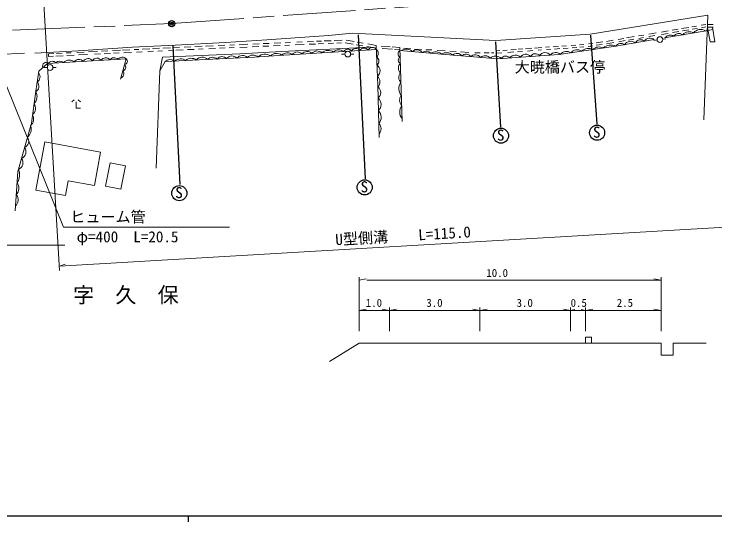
# Model space of a CAD drawing. Units: millimetres, scale not verified, with parts at other scales. Extents: x 40000 to 680000, y 20000 to 380000.
# Drawn here: x 239190 to 355263, y 204000 to 288132 of the extents above; entities that cross this region are included whole.
import ezdxf
from ezdxf.enums import TextEntityAlignment as Align

# ---------------------------------------------------------------- set-up
doc = ezdxf.new("R2010")
doc.units = ezdxf.units.MM
doc.header["$LTSCALE"] = 1000
doc.header["$PDMODE"] = 32
doc.header["$PDSIZE"] = 500
doc.linetypes.add('CHAIN', pattern=[18.5, 12, -1.5, 3.5, -1.5])
for name, color, linetype, lineweight in [('M-BGD', 7, 'Continuous', 13), ('M-BMK', 2, 'CHAIN', 13), ('M-BMK-SRVR', 3, 'Continuous', 25), ('M-STR-HTXT', 7, 'Continuous', 13), ('M-TTL-BAND', 7, 'Continuous', 25)]:
    doc.layers.add(name, color=color, linetype=linetype, lineweight=lineweight)
doc.styles.add('ＭＳ ゴシック', font='')
doc.styles.get('ＭＳ ゴシック').set_extended_font_data('MS Gothic')

msp = doc.modelspace()

# ---------------------------------------------------------------- linework, layer by layer
at = {"layer": 'M-BGD'}
for p, q in [((334588, 284792), (354083, 287963)), ((354083, 287963), (353409, 270617)), ((349142, 285612), (348186, 285450)), ((350919, 285914), (349735, 285713)), ((352226, 286136), (351416, 285998)), ((352339, 285749), (351491, 285605)), ((353769, 286398), (352951, 286259)), ((353739, 285987), (353039, 285868)), ((353817, 285357), (354915, 285565)), ((354003, 285905), (354458, 283508)), ((354004, 285944), (354965, 285978)), ((354022, 286414), (354946, 286420)), ((355262, 283526), (354846, 285974)), ((281072, 283846), (291245, 284556)), ((291245, 284556), (295267, 284934)), ((295267, 284934), (318973, 283751)), ((318973, 283751), (334588, 284792)), ((341888, 284381), (340631, 284167)), ((343491, 284653), (342597, 284501)), ((345327, 284559), (344293, 284383)), ((345505, 284995), (344332, 284796)), ((347485, 284925), (346388, 284739)), ((347498, 285333), (346401, 285147)), ((346906, 284208), (353817, 285357)), ((349254, 285226), (348215, 285049)), ((350929, 285510), (349866, 285329)), ((265883, 282994), (274211, 283420)), ((274211, 283420), (281072, 283846)), ((280420, 283222), (281427, 283266)), ((282267, 283303), (283397, 283353)), ((284107, 283384), (284947, 283421)), ((286033, 283469), (286918, 283507)), ((287722, 283543), (288794, 283590)), ((289299, 283612), (290081, 283646)), ((289559, 283185), (290446, 283224)), ((290525, 283666), (291702, 283717)), ((291194, 283257), (292113, 283298)), ((292191, 283739), (293541, 283798)), ((292654, 283321), (293421, 283355)), ((295333, 283124), (294046, 283341)), ((295504, 283552), (294190, 283773)), ((297014, 283298), (295992, 283470)), ((335031, 283269), (334315, 283166)), ((336681, 283506), (335611, 283352)), ((338491, 283398), (337287, 283194)), ((338416, 283791), (337294, 283601)), ((338858, 282817), (345201, 283890)), ((340159, 284087), (339228, 283929)), ((340394, 283721), (339354, 283545)), ((341839, 283967), (340956, 283817)), ((343403, 284232), (342644, 284103)), ((345674, 283836), (345142, 283770)), ((347151, 284020), (346620, 283954)), ((354458, 283508), (355262, 283526)), ((249816, 282050), (258786, 282616)), ((255514, 282062), (256807, 282126)), ((257159, 282144), (258389, 282205)), ((258786, 282616), (265883, 282994)), ((259079, 282239), (259878, 282279)), ((260408, 282305), (261660, 282367)), ((262115, 282390), (263282, 282448)), ((263837, 282475), (265086, 282537)), ((264774, 282079), (265651, 282122)), ((265438, 282555), (266612, 282613)), ((265974, 282138), (267172, 282197)), ((267348, 282649), (268468, 282698)), ((267892, 282230), (269005, 282279)), ((269154, 282728), (270359, 282781)), ((269758, 282312), (270534, 282346)), ((270892, 282804), (272183, 282861)), ((271427, 282386), (272570, 282436)), ((272987, 282896), (274120, 282946)), ((273193, 282464), (274132, 282505)), ((274809, 282535), (275669, 282573)), ((274910, 282981), (275693, 283015)), ((276486, 283050), (277916, 283112)), ((276575, 282613), (277797, 282667)), ((278621, 282703), (279736, 282752)), ((278717, 283148), (279765, 283194)), ((280374, 282780), (281363, 282824)), ((282183, 282860), (283245, 282907)), ((282969, 281283), (299207, 282232)), ((283475, 281902), (291487, 282302)), ((284036, 282942), (284785, 282975)), ((285723, 283016), (287232, 283082)), ((288039, 283118), (289093, 283164)), ((291487, 282302), (297944, 282659)), ((296933, 282856), (295871, 283034)), ((299197, 282475), (297591, 282745)), ((299178, 282935), (297789, 283168)), ((299452, 276295), (299178, 282935)), ((300004, 282809), (301456, 282707)), ((300145, 282416), (301836, 282293)), ((301825, 282681), (303069, 282594)), ((302208, 282265), (303081, 282201)), ((303445, 270335), (303069, 282594)), ((303085, 282095), (309979, 281471)), ((303701, 282468), (304916, 282365)), ((305505, 282290), (306711, 282215)), ((307365, 282197), (308384, 282178)), ((309234, 282094), (310599, 282019)), ((319627, 282075), (319049, 282033)), ((320838, 282162), (320116, 282110)), ((322342, 282271), (321439, 282206)), ((323430, 282350), (322651, 282294)), ((324956, 282461), (323887, 282383)), ((325110, 282071), (324206, 282005)), ((326590, 282579), (325401, 282493)), ((326546, 282175), (325969, 282133)), ((327834, 282669), (327213, 282624)), ((328085, 282287), (327340, 282233)), ((329368, 282781), (328452, 282714)), ((329590, 282396), (328680, 282330)), ((329421, 281419), (338858, 282817)), ((330664, 282875), (329880, 282818)), ((330944, 282494), (330128, 282435)), ((332214, 282987), (331424, 282930)), ((332364, 282597), (331630, 282544)), ((333571, 283085), (332821, 283031)), ((333568, 282684), (332901, 282636)), ((335031, 282865), (334269, 282756)), ((336571, 283086), (335593, 282946)), ((209197, 280155), (240900, 281622)), ((242612, 281662), (249816, 282050)), ((244898, 281536), (245777, 281579)), ((244898, 281536), (244927, 281101)), ((244927, 281101), (245704, 281139)), ((246124, 281160), (247347, 281220)), ((246246, 281603), (247173, 281649)), ((247839, 281682), (248662, 281722)), ((247963, 281251), (249150, 281309)), ((249611, 281770), (250801, 281829)), ((249895, 281346), (251366, 281418)), ((251537, 281865), (253002, 281938)), ((252510, 281475), (253505, 281524)), ((253692, 281972), (254724, 282023)), ((254137, 281555), (255179, 281606)), ((255677, 281631), (256604, 281676)), ((257396, 281715), (258663, 281778)), ((259463, 281817), (260433, 281865)), ((261344, 281910), (262262, 281955)), ((262982, 281991), (263774, 282030)), ((263354, 278697), (263801, 280989)), ((263801, 280989), (276598, 281524)), ((275462, 280801), (279039, 280985)), ((276598, 281524), (283475, 281902)), ((279039, 280985), (282969, 281283)), ((293975, 281497), (293440, 281497)), ((295464, 281497), (294929, 281497)), ((309979, 281471), (319316, 280714)), ((311384, 281982), (312431, 281935)), ((313104, 281842), (314524, 281748)), ((315478, 281729), (316366, 281720)), ((317048, 281683), (317852, 281683)), ((318252, 281683), (318662, 281683)), ((319948, 281697), (319078, 281634)), ((319316, 280714), (329421, 281419)), ((321940, 281841), (320958, 281770)), ((323386, 281946), (322538, 281885)), ((243313, 278680), (244729, 279943)), ((244729, 279943), (257778, 280686)), ((257778, 280686), (256839, 277350)), ((263354, 278697), (264199, 280247)), ((264199, 280247), (275462, 280801)), ((242794, 275371), (243313, 278680)), ((244674, 279272), (244139, 279272)), ((246163, 279272), (245628, 279272)), ((262756, 262603), (263354, 278697)), ((299643, 267696), (299452, 276295)), ((242062, 270078), (242794, 275371)), ((249129, 273916), (248779, 273566)), ((249479, 272516), (249479, 273566)), ((250179, 273566), (249829, 273916)), ((250179, 272516), (249479, 272516)), ((239825, 262024), (242062, 270078)), ((242816, 258961), (244295, 266963)), ((244295, 266963), (253533, 265256)), ((253533, 265256), (252510, 259721)), ((255091, 263492), (254332, 259613)), ((257660, 262989), (255091, 263492)), ((256900, 259110), (257660, 262989)), ((239361, 255559), (239825, 262024)), ((248150, 260526), (247694, 258060)), ((252510, 259721), (248150, 260526)), ((247694, 258060), (242816, 258961)), ((254332, 259613), (256900, 259110)), ((296339, 235628), (296339, 244550)), ((296339, 244050), (297521, 244258)), ((297589, 244050), (346339, 244050)), ((346339, 244050), (345158, 244258)), ((346339, 235628), (346339, 244550)), ((296339, 235628), (296339, 239550)), ((296339, 239050), (297521, 239258)), ((301339, 239050), (300158, 239258)), ((301339, 235628), (301339, 239550)), ((301339, 239050), (302521, 239258)), ((316339, 239050), (315158, 239258)), ((316339, 235628), (316339, 239550)), ((316339, 239050), (317521, 239258)), ((331339, 239050), (330158, 239258)), ((331339, 235628), (331339, 239550)), ((331339, 239050), (332078, 239180)), ((333839, 239050), (333101, 239180)), ((333839, 235628), (333839, 239550)), ((333839, 239050), (335021, 239258)), ((346339, 239050), (345158, 239258)), ((296339, 239050), (301339, 239050)), ((301339, 239050), (316339, 239050)), ((316339, 239050), (331339, 239050)), ((331339, 239050), (333839, 239050)), ((333839, 239050), (346339, 239050)), ((333839, 233628), (333839, 234628)), ((333839, 234628), (334839, 234628)), ((334839, 234628), (334839, 233628)), ((291421, 230600), (296339, 233628)), ((296339, 233628), (301339, 233628)), ((301339, 233628), (316339, 233628)), ((316339, 233628), (331339, 233628)), ((331339, 233628), (333839, 233628)), ((333839, 233628), (346339, 233628)), ((346339, 233628), (346339, 231628)), ((348339, 233628), (348339, 231628)), ((348339, 233628), (353777, 233628)), ((346339, 231628), (348339, 231628))]:
    msp.add_line(p, q, dxfattribs=at)
at = {"layer": 'M-BGD', "lineweight": 25}
for p, q in [((296156, 284695), (297353, 260856)), ((334654, 284653), (335679, 269870)), ((318924, 283542), (319764, 269381)), ((265472, 282856), (266659, 259894))]:
    msp.add_line(p, q, dxfattribs=at)
at = {"layer": 'M-BGD'}
for centre in [(346147, 283895), (294452, 281497), (245151, 279272)]:
    msp.add_circle(centre, 477, dxfattribs=at)
at = {"layer": 'M-BGD', "lineweight": 25}
for centre in [(335741, 268471), (319827, 267982), (297256, 259417), (266563, 258455)]:
    msp.add_circle(centre, 1250, dxfattribs=at)
at = {"layer": 'M-BGD'}
for centre, radius, start, end in [((352911, 284041), 1532, 58.04616, 140.84079), ((347838, 283712), 933, 52.91697, 145.96998), ((349287, 283803), 1101, 55.29184, 143.59511), ((351000, 283764), 1440, 59.86483, 139.02212), ((339661, 282322), 943, 50.83975, 148.35403), ((341332, 282291), 1319, 54.53045, 144.66333), ((342926, 282940), 931, 46.37635, 152.81743), ((344507, 283027), 1107, 51.19329, 148.00049), ((291192, 280653), 1464, 52.57293, 134.11579), ((292997, 280954), 1257, 49.94061, 136.74811), ((294476, 281521), 778, 37.1713, 149.51742), ((295798, 281653), 779, 32.45534, 154.23338), ((297165, 281697), 802, 34.44686, 152.24185), ((298538, 281837), 777, 30.48873, 156.19999), ((298654, 281592), 846, 315.57827, 49.13328), ((303409, 281559), 627, 121.20162, 242.30707), ((304162, 280911), 1398, 45.54316, 124.12026), ((305883, 281129), 1076, 36.06503, 133.59839), ((332427, 280954), 1259, 54.08141, 142.77715), ((334349, 280626), 1793, 65.5592, 131.29936), ((336074, 281321), 1359, 60.49448, 136.36408), ((338063, 280893), 2082, 67.54565, 129.31292), ((257116, 280107), 880, 41.18566, 145.33252), ((270370, 279721), 1271, 43.51389, 142.11279), ((272090, 279905), 1056, 46.49268, 139.13401), ((273641, 280035), 1041, 43.25526, 142.37142), ((275292, 280070), 1121, 42.97416, 142.75146), ((277014, 280112), 1155, 44.61249, 141.27472), ((278799, 279980), 1348, 51.22526, 135.59644), ((280742, 279919), 1563, 54.00182, 134.67498), ((282676, 280186), 1423, 52.60348, 135.4693), ((284467, 280393), 1308, 51.57496, 135.11375), ((286134, 280784), 1064, 43.26761, 143.4211), ((287747, 280855), 1066, 44.807, 141.88171), ((289385, 280861), 1154, 46.90682, 139.7819), ((298814, 280328), 806, 308.16901, 56.54254), ((303414, 280493), 591, 120.09899, 243.4097), ((307406, 280863), 1112, 43.71515, 125.94827), ((308999, 280505), 1376, 44.61784, 125.04558), ((310817, 280256), 1476, 46.14648, 124.58259), ((312539, 280625), 986, 35.55839, 135.17069), ((314014, 280516), 959, 36.1374, 134.59167), ((315553, 280192), 1173, 40.04826, 130.68082), ((317184, 280141), 1089, 38.45198, 132.2771), ((318926, 279782), 1366, 45.38215, 130.64887), ((320633, 280279), 886, 40.42294, 147.55336), ((322210, 280233), 1096, 42.4683, 145.50801), ((323926, 280396), 1075, 40.36578, 147.61052), ((325516, 280682), 873, 36.02934, 151.94697), ((327151, 280663), 1071, 37.811, 150.16531), ((328881, 280668), 1098, 45.63429, 143.57604), ((330692, 280534), 1390, 58.21086, 138.6477), ((244496, 279543), 573, 45.58525, 207.30149), ((245528, 279567), 739, 37.95507, 148.56311), ((246812, 279395), 942, 48.30492, 138.21326), ((248356, 279296), 1218, 47.65457, 138.86362), ((249946, 279705), 913, 39.0979, 147.42028), ((251450, 279858), 901, 34.51026, 152.00793), ((252933, 279988), 832, 33.72829, 152.78989), ((254354, 280055), 829, 34.92507, 151.59312), ((255744, 280024), 872, 41.99379, 144.52439), ((257070, 279335), 625, 284.5933, 43.96154), ((257440, 280286), 524, 278.75023, 49.80461), ((265030, 279352), 1221, 52.787, 132.83968), ((266755, 279260), 1451, 52.80192, 132.82476), ((268545, 279532), 1271, 49.6831, 135.94358), ((303890, 279206), 1060, 134.29227, 229.21642), ((256536, 278261), 836, 294.40413, 34.15071), ((298606, 278729), 1196, 310.88187, 53.82968), ((242475, 277706), 1020, 302.64496, 39.53448), ((298531, 276901), 1260, 317.31081, 47.09869), ((304164, 277605), 1254, 140.43396, 223.07473), ((242265, 276145), 1035, 299.64854, 42.69203), ((304587, 275750), 1670, 143.26922, 220.23947), ((241463, 274439), 1542, 312.71687, 31.52258), ((298721, 275108), 1192, 310.67373, 51.87907), ((298570, 273147), 1407, 313.80125, 48.75155), ((304455, 273836), 1416, 143.86058, 219.64812), ((241359, 272515), 1396, 309.68144, 34.55801), ((304869, 271921), 1812, 146.04698, 217.46171), ((298414, 271039), 1571, 318.53337, 44.01943), ((240915, 270734), 1511, 312.42611, 27.88543), ((240354, 269031), 1686, 308.56591, 20.4013), ((298765, 269116), 1210, 315.67112, 46.88169), ((240490, 267050), 1130, 293.01289, 35.95432), ((239972, 265305), 1191, 292.67648, 36.29073), ((239491, 263489), 1182, 291.64467, 37.32254), ((237980, 261492), 2145, 323.0806, 24.77906), ((238450, 259294), 1542, 315.64626, 36.13615), ((238559, 257348), 1319, 310.63211, 41.1503)]:
    msp.add_arc(centre, radius, start, end, dxfattribs=at)
at = {"layer": 'M-BMK'}
for p, q in [((265299, 286536), (364921, 293678)), ((165006, 282362), (265299, 286536))]:
    msp.add_line(p, q, dxfattribs=at)
at = {"layer": 'M-BMK-SRVR'}
msp.add_circle((265299, 286536), 500, dxfattribs=at)
msp.add_point((265299, 286536), dxfattribs=at)
at = {"layer": 'M-STR-HTXT'}
for p, q in [((243948, 293281), (246741, 245646)), ((247379, 252813), (235951, 281116)), ((246697, 246381), (361656, 253121)), ((247379, 252813), (274879, 252813)), ((220779, 249865), (247616, 249865)), ((246697, 246381), (247681, 246689))]:
    msp.add_line(p, q, dxfattribs=at)
at = {"layer": 'M-TTL-BAND'}
for p, q in [((40000, 205000), (579000, 205000)), ((268000, 205000), (268000, 204000))]:
    msp.add_line(p, q, dxfattribs=at)

# ---------------------------------------------------------------- texts
at = {"layer": 'M-BGD', "style": 'ＭＳ ゴシック'}
for s, height, p in [('大暁橋バス停', 1833, (322084, 277885)), ('S', 1833, (335062, 267097)), ('S', 1833, (319148, 266608)), ('S', 1833, (296578, 258044)), ('S', 1833, (265885, 257082)), ('10.0', 1320, (317401, 244188)), ('字\u3000久\u3000保', 2566, (248964, 239544)), ('1.0', 1320, (297440, 239237)), ('3.0', 1320, (307463, 239237)), ('3.0', 1320, (322412, 239237)), ('0.5', 1320, (331359, 239237)), ('2.5', 1320, (338998, 239237))]:
    msp.add_text(s, height=height, dxfattribs=at).set_placement(p, align=Align.BOTTOM_LEFT)
at = {"layer": 'M-STR-HTXT', "style": 'ＭＳ ゴシック'}
for s, p in [('ヒューム管', (248494, 253075)), ('φ=400  L=20.5', (249561, 249769))]:
    msp.add_text(s, height=1833, dxfattribs=at).set_placement(p, align=Align.BOTTOM_LEFT)
msp.add_text('U型側溝\u3000\u3000L=115.0', height=1833, rotation=3.355, dxfattribs=at).set_placement((292483, 249290), align=Align.BOTTOM_LEFT)

doc.saveas('drawing.dxf')
